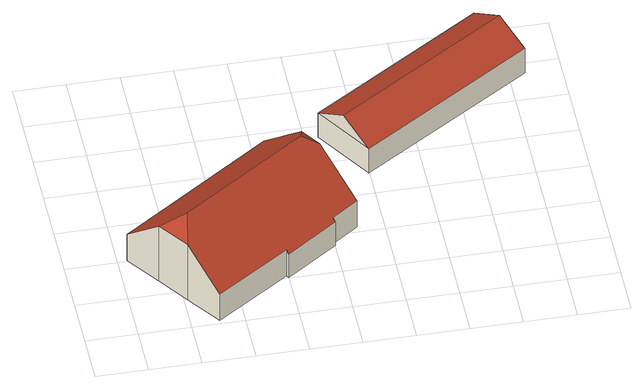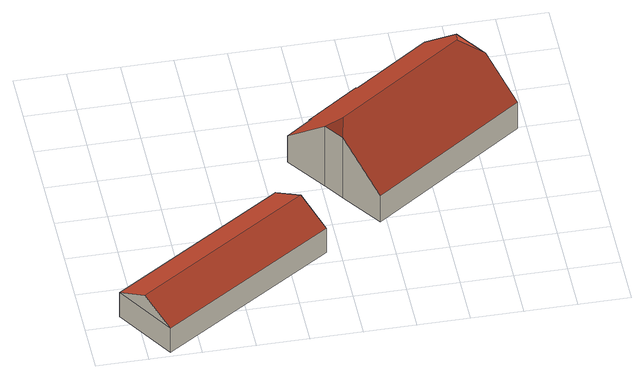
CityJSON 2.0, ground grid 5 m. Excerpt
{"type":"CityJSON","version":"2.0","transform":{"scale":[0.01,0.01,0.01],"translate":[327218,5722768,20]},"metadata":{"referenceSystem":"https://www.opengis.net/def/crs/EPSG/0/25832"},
"CityObjects":{
"building1":{"type":"Building","attributes":{"Geometrietyp2DReferenz":"3000","Gemeindeschluessel":"05170052","function":"31001_1010","roofType":"3300","measuredHeight":8.33},"address":[{"country":"Germany","locality":"Xanten","thoroughfareNumber":"45","thoroughfareName":"Gindericher Straße"}],"geometry":[{"type":"Solid","lod":"2","boundaries":[[[[0,1,2,3]],[[4,5,1,0]],[[6,7,5,4]],[[8,9,7,6]],[[10,11,9,8]],[[12,13,11,10]],[[14,15,13,12]],[[16,17,15,14]],[[18,19,17,16]],[[20,21,19,18]],[[22,23,21,20]],[[3,2,23,22]],[[24,4,0,3,22,20,18,16,14,25]],[[14,12,25]],[[25,12,10,8,6,24]],[[6,4,24]],[[1,5,7,9,11,13,15,17,19,21,23,2]]]],"semantics":{"surfaces":[{"type":"WallSurface"},{"type":"RoofSurface"},{"type":"GroundSurface"}],"values":[[0,0,0,0,0,0,0,0,0,0,0,0,1,1,1,1,2]]}}]},
"building2":{"type":"Building","attributes":{"Geometrietyp2DReferenz":"3000","Gemeindeschluessel":"05170052","function":"31001_2463","roofType":"3100","measuredHeight":4.82},"address":[{"country":"Germany","locality":"Xanten","thoroughfareNumber":"45","thoroughfareName":"Gindericher Straße"}],"geometry":[{"type":"Solid","lod":"2","boundaries":[[[[26,27,28,29]],[[30,31,27,26]],[[32,33,31,30]],[[29,28,33,32]],[[26,34,30]],[[32,35,29]],[[29,35,34,26]],[[30,34,35,32]],[[27,31,33,28]]]],"semantics":{"surfaces":[{"type":"WallSurface"},{"type":"RoofSurface"},{"type":"GroundSurface"}],"values":[[0,0,0,0,0,0,1,1,2]]}}]}
},
"vertices":[
[767,38,407],[767,38,87],[1479,528,87],[1479,528,402],[533,373,759],[533,373,87],[317,680,758],[317,680,87],[83,1014,407],[83,1014,87],[1561,2041,407],[1561,2041,87],[1834,1650,819],[1834,1650,87],[1968,1457,819],[1968,1457,87],[2241,1067,407],[2241,1067,87],[1980,882,405],[1980,882,87],[2001,853,374],[2001,853,87],[1497,500,373],[1497,500,87],[577,631,920],[1796,1480,920],
[3790,3439,378],[3790,3439,83],[2126,2353,83],[2126,2353,378],[4155,2866,378],[4155,2866,83],[2492,1782,378],[2492,1782,83],[3972,3153,566],[2309,2068,566]
]}
